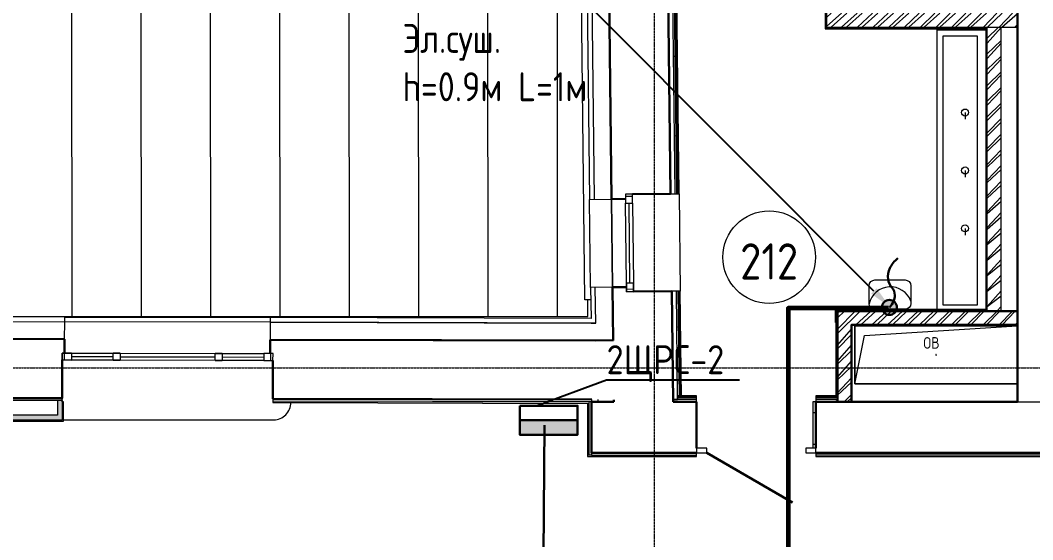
# Model space of a CAD drawing. Header units: millimetres. Extents: x -32 to 417638015, y -35 to 175284279.
# Drawn here: x 416918799 to 416927544, y 175243161 to 175247643 of the extents above; entities that cross this region are included whole.
import ezdxf
from ezdxf import colors
from ezdxf.entities.mleader import LeaderData, LeaderLine
from ezdxf.math import Vec2, Vec3

# ---------------------------------------------------------------- set-up
doc = ezdxf.new("R2010")
doc.units = ezdxf.units.MM
doc.linetypes.add('ADSK_Линия сетки', pattern=[25, 20, -2.5, 0, -2.5])
for name, color, linetype, lineweight in [('_ Окна', 7, 'Continuous', 9), ('_ЭМ_гофра', 5, 'Continuous', 60), ('_ЭМ_ТХобщее_слой', 7, 'Continuous', 30), ('Аннотация', 7, 'Continuous', 18), ('Двери', 7, 'Continuous', 9), ('Крыша', 7, 'Continuous', 9), ('Крыша штриховка', 7, 'Continuous', 9), ('Обобщенные модели', 7, 'Continuous', 18), ('Окна', 7, 'Continuous', 9), ('Оси', 253, 'Continuous', 9), ('Перекрытие', 7, 'Continuous', 18), ('Сантехника', 7, 'Continuous', 18), ('Стены внутренние', 7, 'Continuous', 18), ('Стены наружные', 7, 'Continuous', 18), ('Стены несущие', 7, 'Continuous', 30), ('Стены отделка', 7, 'Continuous', 30), ('Стены штриховка', 7, 'Continuous', 9), ('ТХ', 5, 'Continuous', 0), ('ШТРИХОВКА', 252, 'Continuous', 15), ('ЭМ_Лоток 1_2', 162, 'Continuous', 30), ('ЭО_щиты аварийного освещения', 1, 'Continuous', 30), ('ЭОМ_Кабель Быт. розеток', 5, 'Continuous', 30), ('ЭОМ_Кабельный вывод', 1, 'Continuous', 35)]:
    doc.layers.add(name, color=color, linetype=linetype, lineweight=lineweight)
doc.layers.add('_ЭМ_Надписи', color=7, linetype='Continuous')
doc.layers.add('ЭОМ_Лотки рабочие', color=5, linetype='Continuous')
doc.layers.add('Линии', color=7, linetype='Continuous', lineweight=9, true_color=0x00a600)
doc.styles.add('GOST Common', font='GOST_Common.ttf', dxfattribs={"width": 0.9, "height": 349.9999999999996})
doc.styles.add('GOST Common_5', font='GOST_Common.ttf', dxfattribs={"width": 0.9, "height": 200})
doc.styles.add('ЭОМ', font='isocpeur.ttf', dxfattribs={"width": 0.85, "height": 250})
doc.linetypes.add('Cable in the tray', pattern='A,5,[130,ltypeshp.shx,S=1,R=0,X=0,Y=0],1.5,[130,ltypeshp.shx,S=1.5,R=90,X=0,Y=-1],1,[130,ltypeshp.shx,S=1,R=0,X=0.5,Y=0],5', length=12.5)

# ---------------------------------------------------------------- blocks, each defined once
blk = doc.blocks.new('Тх 2 этаж')
at = {"layer": 'ТХ', "color": 252, "true_color": 0x939598}
blk.add_lwpolyline([(46730.19108813722, 11716.55731396354), (46989.9863523813, 11716.55731396354, -0.414213562373095), (47039.9863523813, 11666.55731396354), (47039.9863523813, 11513.69740800536, -0.414213562373095), (46989.9863523813, 11463.69740803516), (46730.19108813722, 11463.69740803516, -0.414213562373095), (46680.19108813722, 11513.69740803516), (46680.19108813722, 11666.55731396354, -0.414213562373095)], format="xyb", close=True, dxfattribs=at)
blk.add_arc((46863.25558531005, 11469.8934190718), 187.6203580277616, 19.61673463770046, 167.3478130289528, dxfattribs=at)
blk = doc.blocks.new('План 2 этажа')
h = blk.add_hatch()
h.set_pattern_fill('ANSI32', color=8, scale=10)
h.set_pattern_definition([(45, (686.3573730537319, 338.699590410115), (-67.35192090801866, 67.35192090801866), []), (45, (731.2586730537587, 338.699590410115), (-67.35192090801866, 67.35192090801866), [])])
h.paths.add_polyline_path([(42131.35737305385, 16222.28010467155), (42011.35737305379, 16222.28010467156), (42011.35737305379, 13773.87336023607), (42131.35737305385, 13773.87336023607)])
h.paths.add_polyline_path([(42271.35737305379, 16222.28010467155), (42271.35737305379, 16342.28010467157), (40626.35737305344, 16342.28010467157), (40626.35737305344, 16222.28010467162)])
h.paths.add_polyline_path([(40718.07012117148, 13283.69959040956), (40838.07012117153, 13283.69959040955), (40838.07012117153, 13653.87336023602), (42271.35737305379, 13653.87336023602), (42271.35737305379, 13773.87336023607), (40718.07012117148, 13773.87336023607)])
h.paths.add_polyline_path([(40838.07012117153, 13283.69959040955), (40718.07012117148, 13283.69959040955), (40718.07012117148, 12989.35605637158), (40838.07012117153, 12989.35605637157)])
at = {"layer": 'Крыша штриховка'}
h = blk.add_hatch(dxfattribs=at)
h.set_pattern_fill('FP_9', color=8, style=0, pattern_type=2)
h.set_pattern_definition([(270, (842.4123730537249, -16860.62240958988), (600, 3.673940397442059e-14), [])])
h.paths.add_polyline_path([(33323.74141419999, 13727.56721664619), (38561.40118747496, 13727.56721664619), (38561.40118747496, 13870.52345378857), (38536.45710307837, 13870.22959317787), (38450.57776135445, 21210.01757361862), (38450.57776135445, 21260.01757361865), (38561.40118747496, 21260.01757361865), (38561.40118747496, 21280.01757361874), (32084.06945066579, 21280.01757361874), (32132.05771873513, 21244.23041718635), (30695.26032159291, 19317.57779851179), (30795.99259297637, 19317.57779851179), (30775.17312824161, 19257.57779851176), (30650.5154397221, 19257.57779851176), (29869.54052628763, 18211.89248754696), (29870.68898579915, 18210.71753710327), (25704.64487799379, 13743.18219131012), (31635.99602022668, 13727.56721664619), (32964.78362577595, 13727.56721664619)])
h.paths.add_polyline_path([(11561.35737305373, 13740.41590899014), (11561.35737305373, 13740.52121366214), (11526.90253765561, 13740.50661536865)])
h.paths.add_polyline_path([(24101.35259341553, 13747.40304551386), (24081.95149433427, 13775.51460930358), (24089.82529589528, 13775.51460930358), (20054.74841904279, 18104.10539740284), (20056.47840156074, 18105.418891993), (20054.74841904279, 18104.41626330208), (19974.30713672895, 18230.27166646549), (19576.17915188265, 18230.27166646551), (19104.57185560354, 19591.0267576683), (18087.47824895289, 21182.33313963877), (18240.31163832342, 21280.01757361874), (11501.35737305379, 21280.01757361874), (11501.35737305379, 21221.22453347323), (11611.35737305379, 21221.22453347323), (11611.35737305379, 13801.2245334732), (11561.35737305379, 13801.2245334732), (11561.35737305379, 13780.41604760324), (23901.78231951559, 13747.92843756972)])
h.paths.add_polyline_path([(33423.96931647859, 13905.44827715147), (33421.46931647859, 13905.44827715147), (33420.91215508815, 13996.09896663118), (33403.90736204444, 13999.98019967676), (33385.21356566291, 14015.65609071476), (33375.77306504513, 14035.73118272199), (33376.46931647859, 14192.98216862268), (33379.48464731057, 14197.95965622224), (33383.16804628936, 14200.70759348193), (33394.3298871945, 14204.67011636771), (33409.36827938142, 14207.37405657918), (33426.46931647859, 14208.43301834129), (33451.46931647859, 14206.36299698904), (33464.77158981928, 14202.72078343252), (33472.38280845492, 14198.75878977624), (33474.765607793, 14196.98114279278), (33476.46931647859, 14192.98216862228), (33476.46931647859, 14033.81371124303), (33465.56089060195, 14013.16213150732), (33447.17518431653, 13999.5565600233), (33431.46931647859, 13994.83058080769), (33430.7994434975, 13905.44827715147), (33425.17522125307, 13905.44827715147)])
h.paths.add_polyline_path([(16661.35737305379, 13905.44827715147), (16656.35737305379, 13905.44827715147), (16655.80021166336, 13996.09896663129), (16638.79541861964, 13999.98019967687), (16620.10162223811, 14015.65609071486), (16610.66112162033, 14035.73118272208), (16611.35737305379, 14192.98216862257), (16614.37270388578, 14197.95965622235), (16618.05610286456, 14200.70759348203), (16629.21794376971, 14204.67011636782), (16644.25633595663, 14207.3740565793), (16661.35737305379, 14208.43301834139), (16686.35737305379, 14206.36299698914), (16699.65964639449, 14202.72078343262), (16707.27086503012, 14198.75878977635), (16709.6536643682, 14196.98114279288), (16711.35737305379, 14192.98216862278), (16711.35737305379, 14033.8137112431), (16700.44894717715, 14013.16213150743), (16682.06324089185, 13999.55656002341), (16666.35737305379, 13994.8305808078), (16665.6875000727, 13905.44827715147), (16662.65146827931, 13905.44827715147)])
at = {"layer": 'Стены внутренние', "lineweight": 9}
h = blk.add_hatch(dxfattribs=at)
h.set_pattern_fill('FP_6', color=8, style=0, pattern_type=2)
h.set_pattern_definition([(0, (686.3573730537319, 338.699590410115), (406.4, 101.6), [33.528, -271.272, 33.528, -271.272, -1625.6]), (0, (686.3573730537319, 338.699590410115), (406.4, 101.6), [-609.6, 33.528, -576.072, 33.528, -271.272, -711.2]), (0, (686.3573730537319, 338.699590410115), (406.4, 101.6), [-1524, 33.528, -169.672, 33.528, -474.472]), (120, (838.7573730537551, 389.4995904101152), (-291.1881810244989, 301.1527240979959), [33.52799999999997, -271.2719999999998, 33.52799999999997, -271.2719999999998, -1625.599999999999]), (120, (838.7573730537551, 389.4995904101152), (-291.1881810244989, 301.1527240979959), [-609.5999999999996, 33.52799999999997, -576.0719999999995, 33.52799999999997, -271.2719999999998, -711.1999999999996]), (120, (838.7573730537551, 389.4995904101152), (-291.1881810244989, 301.1527240979959), [-1523.999999999999, 33.52799999999997, -169.6719999999999, 33.52799999999997, -474.4719999999998]), (240, (889.5573730537435, 592.699590410115), (-115.2118189755009, -402.7527240979958), [33.528, -271.272, 33.528, -271.272, -1625.6]), (240, (889.5573730537435, 592.699590410115), (-115.2118189755009, -402.7527240979958), [-609.6, 33.528, -576.072, 33.528, -271.272, -711.2]), (240, (889.5573730537435, 592.699590410115), (-115.2118189755009, -402.7527240979958), [-1524, 33.528, -169.672, 33.528, -474.472])])
h.paths.add_polyline_path([(39336.45738357992, 13026.01833581656), (39351.45634278853, 13026.19503515912), (39340.62004270736, 13946.02428045258), (39325.6210834987, 13945.84758111002), (39332.79310155712, 13337.05750437975)])
h.paths.add_polyline_path([(39315.71414036048, 14786.78922740762), (39330.71309956908, 14786.96592675017), (39271.67914099095, 19798.00854820692), (39256.68018178229, 19797.83184886436), (39313.89913755993, 14940.85405061452)])
at = {"layer": 'Стены внутренние'}
for points in [[(34019.75509325165, 12834.76015200407), (34019.75509325165, 13002.13922132317), (33979.75509325165, 13002.13922132317), (33979.75509325165, 12834.76015200407)], [(33323.74141419999, 12834.76015200407), (33979.75509325165, 12834.76015200407), (33979.75509325165, 12874.76015200406), (32988.77784666483, 12874.76015200406), (32988.77784666483, 12834.76015200407)]]:
    blk.add_hatch(color=8, dxfattribs=at).paths.add_polyline_path(points)
at = {"layer": '_ Окна', "color": 8, "lineweight": 18}
for p, q in [((38945.75159317013, 14781.43071301108), (38885.75575633558, 14780.72391564094)), ((38885.75575633558, 14780.72391564094), (38886.65103300444, 14704.72918898384)), ((38946.64686983899, 14705.43598635399), (38945.75159317013, 14781.43071301108)), ((38886.65103300444, 14704.72918898384), (38946.64686983899, 14705.43598635399)), ((38894.75564284882, 14016.77692661437), (38954.75147968337, 14017.48372398452)), ((38895.65091951768, 13940.78219995728), (38894.75564284882, 14016.77692661437)), ((38954.75147968337, 14017.48372398452), (38955.64675635223, 13941.48899732743)), ((38955.64675635223, 13941.48899732743), (38895.65091951768, 13940.78219995728)), ((34021.80589462937, 13351.28501131937), (34021.96385109, 13411.28480340032)), ((34021.96385109, 13411.28480340032), (34101.96357386459, 13411.07419478614)), ((34101.96357386459, 13411.07419478614), (34101.80561740396, 13351.0744027052)), ((34461.80436988962, 13350.12666394143), (34461.96232635025, 13410.12645602237)), ((34461.96232635025, 13410.12645602237), (34521.9621184312, 13409.96849956174)), ((34521.9621184312, 13409.96849956174), (34521.80416197057, 13349.9687074808)), ((35341.80132041014, 13347.80996918554), (35341.95927687077, 13407.80976126648)), ((35341.95927687077, 13407.80976126648), (35401.95906895171, 13407.65180480586)), ((35401.95906895171, 13407.65180480586), (35401.80111249108, 13347.65201272491)), ((35761.95782143738, 13406.70406604208), (35761.79986497675, 13346.70427396114)), ((35841.95754421197, 13406.49345742791), (35761.95782143738, 13406.70406604208)), ((35841.79958775134, 13346.49366534697), (35841.95754421197, 13406.49345742791)), ((34101.80561740396, 13351.0744027052), (34021.80589462937, 13351.28501131937)), ((34521.80416197057, 13349.9687074808), (34461.80436988962, 13350.12666394143)), ((35401.80111249108, 13347.65201272491), (35341.80132041014, 13347.80996918554)), ((35761.79986497675, 13346.70427396114), (35841.79958775134, 13346.49366534697))]:
    blk.add_line(p, q, dxfattribs=at)
at = {"layer": '_ Окна', "color": 8}
for p, q in [((38945.98719229351, 14761.4321007329), (38885.99135545897, 14760.72530336275)), ((38924.7535612661, 14017.13032529945), (38916.64895142172, 14705.08258766892)), ((38955.41115722885, 13961.48760960561), (38895.4153203943, 13960.78081223546)), ((34041.80582532301, 13351.23235916583), (34041.96378178364, 13411.23215124677)), ((34101.88459563427, 13381.07429874566), (34461.88334811994, 13380.12655998188)), ((34521.88314020088, 13379.96860352125), (35341.88029864046, 13377.80986522599)), ((35821.79965705769, 13346.54631750051), (35821.95761351832, 13406.54610958145)), ((35401.8800907214, 13377.65190876536), (35761.87884320707, 13376.70417000159))]:
    blk.add_line(p, q, dxfattribs=at)
at = {"layer": 'Двери', "color": 8}
for p, q in [((39587.92272609221, 12589.35605637155), (39500.92272609221, 12589.35605637155)), ((39500.92272609221, 12589.35605637155), (39500.92272609221, 12549.35605637155)), ((39500.92272609221, 12549.35605637155), (39587.92272609221, 12549.35605637155)), ((39587.92272609221, 12549.35605637155), (39587.92272609221, 12589.35605637155)), ((40530.92272609221, 12589.35605637154), (40443.92272609221, 12589.35605637154)), ((40443.92272609221, 12589.35605637154), (40443.92272609221, 12549.35605637154)), ((40443.92272609221, 12549.35605637154), (40530.92272609221, 12549.35605637154)), ((40530.92272609221, 12549.35605637154), (40530.92272609221, 12589.35605637154))]:
    blk.add_line(p, q, dxfattribs=at)
at = {"layer": 'Двери', "color": 8, "lineweight": 30}
blk.add_line((39587.92272609221, 12549.35605637155), (40329.24047173169, 12121.35605637154), dxfattribs=at)
at = {"layer": 'Крыша', "color": 8}
for p, q in [((38561.40118747496, 13727.56721664618), (38561.40118747496, 13870.52345378857)), ((31635.99602023116, 13727.56721664618), (38561.40118747496, 13727.56721664618))]:
    blk.add_line(p, q, dxfattribs=at)
at = {"layer": 'Линии', "color": 8}
blk.add_circle((40126.77274823538, 14238.528875046), 400, dxfattribs=at)
at = {"layer": 'Обобщенные модели', "color": 8}
for p, q in [((40868.4205925464, 13145.15985037411), (40868.4205925464, 13645.15985037411)), ((40868.4205925464, 13645.15985037411), (42268.4205925464, 13645.15985037411)), ((42268.4205925464, 13645.15985037411), (40868.4205925464, 13645.15985037411)), ((40868.4205925464, 13645.15985037411), (40868.4205925464, 13145.15985037411)), ((40951.75392587973, 13561.82651704078), (42268.4205925464, 13645.15985037411)), ((42268.4205925464, 13645.15985037411), (42268.4205925464, 13145.15985037411)), ((42268.4205925464, 13145.15985037411), (42268.4205925464, 13645.15985037411)), ((40868.4205925464, 13145.15985037411), (40951.75392587973, 13561.82651704078)), ((42268.4205925464, 13145.15985037411), (40868.4205925464, 13145.15985037411)), ((40868.4205925464, 13145.15985037411), (42268.4205925464, 13145.15985037411))]:
    blk.add_line(p, q, dxfattribs=at)
for radius, start, end in [(2.500000000000002, 0, 180), (2.500000000000002, 180, 0), (2.499999999999999, 59.99999999998969, 165.0000000000325), (2.500000000000002, 194.9999999999675, 270), (2.499999999999998, 300.0000000000103, 0)]:
    blk.add_arc((41568.4205925464, 13395.15985037411), radius, start, end, dxfattribs=at)
at = {"layer": 'Окна', "color": 8}
for p, q in [((38945.75159317013, 14781.43071301108), (38885.75575633558, 14780.72391564094)), ((38885.75575633558, 14780.72391564094), (38886.65103300444, 14704.72918898384)), ((38946.64686983899, 14705.43598635399), (38945.75159317013, 14781.43071301108)), ((38894.75564284883, 14016.77692661437), (38886.65103300445, 14704.72918898384)), ((38946.64686983905, 14705.43598635399), (38954.75147968344, 14017.48372398452)), ((38894.75564284882, 14016.77692661437), (38895.65091951768, 13940.78219995728)), ((38955.64675635223, 13941.48899732743), (38954.75147968337, 14017.48372398452)), ((38895.65091951768, 13940.78219995728), (38955.64675635223, 13941.48899732743)), ((34021.96385109, 13411.28480340032), (34021.80589462937, 13351.28501131937)), ((34101.96357386459, 13411.07419478614), (34021.96385109, 13411.28480340032)), ((34101.96357386459, 13411.07419478614), (34461.96232635025, 13410.12645602237)), ((34521.9621184312, 13409.96849956174), (34461.96232635025, 13410.12645602237)), ((34521.9621184312, 13409.96849956174), (35341.95927687077, 13407.80976126648)), ((35401.95906895171, 13407.65180480586), (35341.95927687077, 13407.80976126648)), ((35401.95906895171, 13407.65180480585), (35761.95782143738, 13406.70406604207)), ((35841.95754421197, 13406.49345742791), (35761.95782143738, 13406.70406604208)), ((35841.79958775134, 13346.49366534697), (35841.95754421197, 13406.49345742791)), ((34021.80589462937, 13351.28501131937), (34101.80561740396, 13351.0744027052)), ((34461.80436988962, 13350.12666394134), (34101.80561740396, 13351.07440270511)), ((34461.80436988962, 13350.12666394143), (34521.80416197057, 13349.9687074808)), ((35341.80132041014, 13347.80996918544), (34521.80416197057, 13349.96870748071)), ((35341.80132041014, 13347.80996918554), (35401.80111249108, 13347.65201272491)), ((35761.79986497675, 13346.70427396104), (35401.80111249108, 13347.65201272481)), ((35761.79986497675, 13346.70427396114), (35841.79958775134, 13346.49366534697))]:
    blk.add_line(p, q, dxfattribs=at)
at = {"layer": 'Оси', "color": 8, "linetype": 'ADSK_Линия сетки'}
for p, q in [((39135.92272609216, -5034.859742482994), (39135.92272609222, 20199.51394995968)), ((-9428.37116507889, 13283.69959040972), (56691.21025106532, 13283.6995904095))]:
    blk.add_line(p, q, dxfattribs=at)
at = {"layer": 'Перекрытие', "color": 8}
for p, q in [((35841.49410164764, 13230.45470999157), (35841.49410164764, 13346.72403901678)), ((34021.49410164764, 13232.85038705664), (34021.49410164764, 13014.63664084834)), ((38651.35737305379, 12989.35605637157), (38651.35737305379, 13009.096032761)), ((40530.92272609222, 12989.35605637155), (40503.4205925464, 12989.35605637155)), ((40503.4205925464, 12989.35605637155), (40503.4205925464, 12589.35605637153)), ((40503.4205925464, 12899.35605637155), (40530.92272609222, 12899.35605637155)), ((34031.75509325165, 12835.55865591806), (35847.38604031515, 12835.55865591807)), ((40530.92272609222, 12622.48239974944), (40503.42059254635, 12622.48239974944))]:
    blk.add_line(p, q, dxfattribs=at)
blk.add_arc((35847.38604031515, 12983.24906129278), 147.690405374713, 270, 0.3426314047538212, dxfattribs=at)
at = {"layer": 'Сантехника', "color": 8}
for p, q in [((41579.35737305383, 13788.87336023619), (41579.35737305386, 16198.87336023619)), ((41579.35737305386, 16198.87336023619), (41999.35737305386, 16198.87336023618)), ((41629.35737305383, 13823.87336023619), (41629.35737305386, 16148.87336023619)), ((41629.35737305386, 16148.87336023619), (41924.35737305387, 16148.87336023618)), ((41924.35737305387, 16148.87336023618), (41924.35737305383, 13823.87336023618)), ((41819.35737305386, 15486.37336023618), (41819.35737305386, 15429.37336023618)), ((41819.35737305385, 14986.37336023618), (41819.35737305385, 14929.37336023618)), ((41819.35737305384, 14486.37336023618), (41819.35737305384, 14429.37336023618)), ((41924.35737305383, 13823.87336023618), (41629.35737305383, 13823.87336023619))]:
    blk.add_line(p, q, dxfattribs=at)
for centre, radius in [((41819.35737305386, 15486.37336023618), 30.0000000000001), ((41819.35737305385, 14986.37336023618), 30.00000000000003), ((41819.35737305384, 14486.37336023618), 30.00000000000002)]:
    blk.add_circle(centre, radius, dxfattribs=at)
at = {"layer": 'Стены внутренние', "color": 8}
for p, q in [((39348.72363057558, 14786.17803534726), (39358.61879375769, 13946.23631966361)), ((38775.1880476019, 13979.36582977335), (38766.2352809133, 14739.31309634427))]:
    blk.add_line(p, q, dxfattribs=at)
at = {"layer": 'Стены наружные', "color": 8}
for p, q in [((38536.45710307831, 13870.22959317785), (38450.57776135439, 21160.01757361862)), ((38585.20123095904, 13977.12763810121), (38576.24846427049, 14737.07490467213)), ((38766.23528091318, 14739.31309634427), (38775.18804760178, 13979.36582977335)), ((38586.45363377378, 13870.81859098631), (38536.45710307831, 13870.22959317785)), ((35817.66843491775, 13676.55833698187), (34042.6745858565, 13681.23121560886)), ((34042.77989016357, 13721.23107699616), (35817.77373922482, 13716.55819836917))]:
    blk.add_line(p, q, dxfattribs=at)
at = {"layer": 'Стены несущие', "color": 8}
for p, q in [((38692.59714668232, 20990.01757361862), (38766.2352809133, 14739.31309634425)), ((39209.22976925521, 20430.01757361861), (39275.72869576019, 14785.31809854693)), ((42271.35737305385, 20430.01757361861), (42271.35737305379, 13977.65985037413)), ((38885.74397637945, 14781.72384625482), (38885.75575633562, 14780.72391564091)), ((38945.75159317016, 14781.43071301106), (39275.72869576019, 14785.31809854693)), ((38766.2352809133, 14739.31309634425), (38886.22695458238, 14740.7266910846)), ((38895.17972127092, 13980.77942451365), (38775.1880476019, 13979.36582977338)), ((38775.1880476019, 13979.36582977338), (38780.61436986132, 13518.75751593772)), ((39285.6238589423, 13945.37638286324), (38955.64675635227, 13941.48899732743)), ((39285.6238589423, 13945.37638286324), (39296.88651795709, 12989.35605637157)), ((42271.35737305379, 13977.65985037413), (42271.35737305379, 12989.35605637157)), ((40703.07012117153, 13788.87336023605), (40703.07012117153, 13673.87336023609)), ((40718.07012117148, 13773.87336023607), (40718.07012117148, 12989.35605637157)), ((42271.35737305379, 13773.87336023607), (40718.07012117148, 13773.87336023607)), ((34042.27969470486, 13531.23173540768), (32967.28341992176, 13534.06178866068)), ((32967.28341992176, 13534.06178865957), (34037.27971203165, 13531.24489844492)), ((34041.96378178365, 13411.23215124677), (34042.27969470486, 13531.23173540768)), ((35817.27354376658, 13526.55885678072), (35816.9576308449, 13406.55927261981)), ((38780.61436986132, 13518.75751593772), (35817.27354376658, 13526.55885678072)), ((35817.27354376612, 13526.55885677961), (38630.59930861887, 13519.15244810711)), ((34020.93713409547, 13021.28615487323), (34021.80589462927, 13351.2850113194)), ((35841.79958775121, 13346.49366534694), (35840.930827217, 13016.49480890075)), ((32987.94071376906, 13024.00563860375), (34020.93713409547, 13021.28615487323)), ((34020.93713409558, 13021.28615487337), (32987.94071376871, 13024.00563860389)), ((35840.930827217, 13016.49480890075), (35840.93082721747, 13016.49480890089)), ((38596.30771809164, 13009.24095740751), (35840.93082721747, 13016.49480890089)), ((38786.85112859518, 12989.35605637157), (38593.4205925464, 12989.35605637157)), ((38593.4205925464, 12989.35605637157), (38593.4205925464, 12549.35605637153)), ((38786.62277155928, 13008.73993080039), (38786.85112859518, 12989.35605637157)), ((39296.88651795709, 12989.35605637157), (39500.92272609222, 12989.35605637157)), ((39500.92272609222, 12589.35605637155), (39500.92272609222, 12989.35605637157)), ((40530.92272609222, 12989.35605637157), (40737.23192124517, 12989.35605637157)), ((40530.92272609222, 12989.35605637157), (40530.92272609222, 12589.35605637154)), ((42271.35737305379, 12989.3560563715), (40737.23192124517, 12989.35605637157)), ((38593.4205925464, 12549.35605637153), (39500.92272609222, 12549.35605637153)), ((40530.92272609222, 12549.35605637153), (43058.4205925464, 12549.35605637153))]:
    blk.add_line(p, q, dxfattribs=at)
blk.add_lwpolyline([(40838.07012117153, 12989.35605637157), (40838.07012117153, 13653.87336023602), (42271.35737305379, 13653.87336023602)], dxfattribs=at)
at = {"layer": 'Стены отделка', "color": 8, "lineweight": 9}
for p, q in [((38500.58123089967, 21160.01757361862), (38576.24846427049, 14737.07490467216)), ((38766.23528091318, 14739.31309634425), (38692.59714668221, 20990.01757361862)), ((39348.72363057558, 14786.17803534726), (39290.5166167866, 19727.02621814117)), ((40611.35737305344, 16357.28010467158), (40611.35737305344, 16207.28010467159)), ((40626.35737305344, 16222.28010467164), (40626.35737305344, 16342.2801046716)), ((40611.35737305344, 16207.28010467157), (41999.35737305379, 16207.28010467156)), ((40626.35737305344, 16222.28010467162), (42271.35737305379, 16222.28010467155)), ((41999.35737305379, 16222.28010467175), (41999.35737305379, 13788.87336023619)), ((42011.35737305379, 13773.8733602362), (42011.35737305379, 16222.28010467175)), ((42131.35737305385, 13773.87336023607), (42131.35737305385, 16222.28010467155)), ((39275.72869576025, 14785.31809854693), (39348.72363057558, 14786.17803534726)), ((39315.72592031659, 14785.78929679369), (39315.71414036036, 14786.7892274076)), ((38576.24846427049, 14737.07490467216), (38766.23528091318, 14739.31309634425)), ((38616.23390887066, 14738.54603353284), (38616.24568882684, 14737.54610291892)), ((38775.18804760178, 13979.36582977338), (38585.20123095904, 13977.12763810122)), ((38585.20123095904, 13977.12763810122), (38588.35686812561, 13709.26431467813)), ((38780.6143698612, 13518.75751593661), (38775.18804760178, 13979.36582977338)), ((39358.61879375769, 13946.23631966363), (39285.6238589423, 13945.37638286324)), ((39369.45509383886, 13026.4070743701), (39358.61879375769, 13946.23631966363)), ((40703.07012117153, 13788.87336023605), (42011.35737305379, 13788.87336023605)), ((32964.6783214687, 13684.06916668484), (34042.67458585586, 13681.23121560893)), ((34037.77990748914, 13721.24424003453), (32967.78361538018, 13724.06113024911)), ((34037.67460318306, 13681.24437864721), (34042.67458585551, 13681.23121560886)), ((34042.77989016357, 13721.23107699616), (34037.77990749013, 13721.24424003453)), ((34042.27969470469, 13531.23173540657), (34042.67458585586, 13681.23121560893)), ((34042.67458585551, 13681.23121560886), (34042.77989016392, 13721.23107699618)), ((35817.6684349181, 13676.55833698197), (35817.27354376612, 13526.55885677961)), ((35817.77373922477, 13716.55819836915), (35817.66843491798, 13676.5583369819)), ((35817.66843491798, 13676.5583369819), (38588.82811531762, 13669.26293545166)), ((38628.8321316489, 13669.15762020632), (35817.6684349181, 13676.55833698197)), ((38588.35686812561, 13709.26431467813), (35817.77373922482, 13716.55819836917)), ((38588.82811531762, 13669.26293545166), (38588.8349070925, 13668.68642195956)), ((38588.8349070925, 13668.68642195956), (38628.8321316489, 13669.15762020632)), ((40703.07012117153, 13673.87336023609), (40703.07012117153, 13042.35605637158)), ((34037.27971203165, 13531.24489844492), (34042.27969470469, 13531.23173540657)), ((38630.59930861887, 13519.15244810711), (38780.6143698612, 13518.75751593661)), ((39500.92272609222, 13042.35605637158), (39336.65367812151, 13042.35605637158)), ((39336.65367812151, 13042.35605637158), (39336.65367812151, 13009.35605637157)), ((39500.92272609222, 12989.35605637157), (39500.92272609222, 13042.35605637158)), ((40530.92272609222, 13042.35605637158), (40530.92272609222, 12989.35605637157)), ((40703.07012117153, 13042.35605637158), (40530.92272609222, 13042.35605637158)), ((34020.88448194216, 13001.28622417971), (32988.77784666477, 13004.00336544714)), ((33979.75509325159, 13002.13922132316), (33979.75509325165, 12874.76015200404)), ((34019.75509325165, 13002.13922132316), (33979.75509325159, 13002.13922132316)), ((34019.75509325165, 13002.13922132316), (34019.75509325165, 12834.76015200412)), ((34020.85289065063, 12989.28626576348), (34020.93713409558, 13021.28615487337)), ((34031.75509325165, 12989.25756444181), (34020.85289065063, 12989.28626576355)), ((34031.75509325165, 12824.76015200409), (34031.75509325165, 12989.25756444181)), ((35840.93082721747, 13016.49480890089), (35840.84658377251, 12984.49491979106)), ((35840.84658377251, 12984.49491979106), (38559.22538559488, 12977.33847008851)), ((38596.25506593811, 12989.24102671392), (35840.87817506492, 12996.49487820723)), ((38559.22538559488, 12977.33847008851), (38559.22538559488, 12519.35605637158)), ((38571.22538559488, 12529.35605637154), (38571.22538559488, 12989.30692027089)), ((38591.22538559488, 12989.25426793361), (38571.22538559488, 12989.25426793361)), ((38591.22538559488, 12529.35605637154), (38591.22538559488, 12989.25426793361)), ((38596.25506593811, 12989.24102671392), (38596.30771809164, 13009.24095740751)), ((39296.6509024853, 13009.35605637157), (39336.64812704164, 13009.82725461833)), ((39336.65367812151, 13009.35605637157), (39296.88651795709, 13009.35605637157)), ((39296.88651795709, 13009.35605637157), (39296.88651795709, 12989.35605637157)), ((39336.45738357987, 13026.01833581654), (39369.45509383886, 13026.4070743701)), ((39336.64812704164, 13009.82725461833), (39336.45738357981, 13026.01833581647)), ((40703.07012117153, 13009.35605637157), (40718.07012117148, 13009.35605637157)), ((33979.75509325159, 12874.76015200404), (33028.77784666477, 12874.76015200404)), ((32978.77784666477, 12822.76015200412), (34029.75509325159, 12822.76015200412)), ((32988.77784666477, 12834.76015200405), (34019.75509325165, 12834.76015200405)), ((38561.22538559488, 12517.35605637154), (39500.92272609222, 12517.35605637154)), ((38593.4205925464, 12529.35605637154), (38571.22538559488, 12529.35605637154)), ((38593.4205925464, 12549.35605637153), (38593.4205925464, 12529.35605637154)), ((39500.92272609222, 12517.35605637154), (39500.92272609222, 12549.35605637153)), ((40530.92272609222, 12549.35605637153), (40530.92272609222, 12517.35605637154)), ((40530.92272609222, 12517.35605637154), (43528.4205925464, 12517.35605637154))]:
    blk.add_line(p, q, dxfattribs=at)
at = {"layer": 'Стены штриховка', "color": 8}
for p, q in [((38542.58673804638, 20990.01757361862), (38616.23390887066, 14738.54603353284)), ((39315.71414036036, 14786.7892274076), (39257.51432688674, 19727.02621814117)), ((39330.72487952519, 14785.96599613618), (39272.51536775037, 19727.02621814117)), ((39339.72425505042, 14786.07201574172), (39281.51599226845, 19727.02621814117)), ((40620.35737305344, 16348.28010467156), (40620.35737305344, 16216.28010467161)), ((40620.35737305344, 16216.28010467158), (41999.35737305379, 16216.28010467158)), ((42005.35737305379, 16222.28010467175), (42005.35737305379, 13788.87336023619)), ((38628.8321316489, 13669.15762020632), (38625.19845551543, 13977.59883634798)), ((39336.45738357981, 13026.01833581647), (39325.6210834987, 13945.84758111)), ((39351.45634278847, 13026.1950351591), (39340.62004270731, 13946.02428045256)), ((39360.45571831363, 13026.30105476457), (39349.61941823247, 13946.1303000581)), ((40712.07012117148, 13779.87336023603), (40712.07012117148, 13033.35605637156)), ((42011.35737305379, 13779.87336023603), (40712.07012117142, 13779.87336023603)), ((39500.92272609228, 13033.35605637156), (39336.65367812151, 13033.35605637156)), ((40712.07012117148, 13033.35605637156), (40530.92272609216, 13033.35605637156)), ((34029.75509325165, 12989.26282967542), (34029.75509325159, 12822.76015200412)), ((35840.85184898792, 12986.4949128604), (38561.22538559488, 12979.33321178556)), ((38561.22538559488, 12979.33321178556), (38561.22538559488, 12517.35605637154)), ((39500.92272609228, 13024.35605637155), (39336.65367812151, 13024.35605637155)), ((39500.92272609222, 13009.35605637157), (39336.65367812151, 13009.35605637157)), ((40718.07012117148, 13024.35605637155), (40530.92272609216, 13024.35605637155)), ((40703.07012117153, 13009.35605637157), (40530.92272609222, 13009.35605637157)), ((42271.35737305379, 12989.35605637157), (42651.35737305379, 12989.35605637157)), ((34031.75509325165, 12824.76015200409), (32976.77784666477, 12824.76015200409)), ((34029.75509325159, 12822.76015200412), (34031.75509325165, 12822.76015200412)), ((34031.75509325165, 12822.76015200412), (34031.75509325165, 12824.76015200409)), ((38559.22538559488, 12519.35605637158), (39500.92272609216, 12519.35605637151)), ((38559.22538559488, 12519.35605637158), (38559.22538559488, 12517.35605637154)), ((38559.22538559488, 12517.35605637154), (38561.22538559488, 12517.35605637154)), ((38593.4205925464, 12529.35605637154), (39500.92272609222, 12529.35605637154)), ((43488.4205925464, 12529.35605637154), (40530.92272609222, 12529.35605637154)), ((40530.92272609222, 12519.35605637158), (43528.4205925464, 12519.35605637151))]:
    blk.add_line(p, q, dxfattribs=at)
at = {"layer": 'ЭОМ_Лотки рабочие'}
blk.add_blockref('Тх 2 этаж', (-5689.424382357276, 2325.175952200887), dxfattribs=at)
at = {"layer": 'Аннотация', "color": 8, "lineweight": 9, "insert": (40126.77274823538, 14201.58075478772), "char_height": 312.5000000000001, "width": 520.2111192702771, "attachment_point": 5, "line_spacing_factor": 1.022765581104984, "style": 'GOST Common'}
blk.add_mtext('212', dxfattribs=at)
at = {"layer": 'Аннотация', "color": 8, "insert": (41459.17489674792, 13548.74817714906), "char_height": 100, "width": 156.348, "attachment_point": 1, "line_spacing_factor": 1.022765581104984, "style": 'GOST Common_5'}
blk.add_mtext('\\pxt3.6,7.2,10.8,14.4,18,21.6,25.2,28.8,32.4,36,39.6,43.2,46.8,50.4,54,57.6,61.2,64.8,68.4,72,75.6,79.2,82.8,86.4,90,93.6,97.2,100.8,104.4,108,111.6,115.2;{ОВ}', dxfattribs=at)
blk = doc.blocks.new('_ЭМ_ТХ2_2ЭТАЖнов')
at = {"layer": 'ТХ', "color": 252, "true_color": 0x939598}
blk.add_lwpolyline([(46854.84397968819, 13708.03367575472), (47114.63924393227, 13708.03367575472, -0.414213562373095), (47164.63924393227, 13658.03367575472), (47164.63924393227, 13505.17376979654, -0.414213562373095), (47114.63924393227, 13455.17376982635), (46854.84397968819, 13455.17376982635, -0.414213562373095), (46804.84397968819, 13505.17376982635), (46804.84397968819, 13658.03367575472, -0.414213562373095)], format="xyb", close=True, dxfattribs=at)
blk.add_arc((46987.90847686102, 13461.36978086298), 187.6203580277616, 19.61673463656419, 167.3478130293948, dxfattribs=at)
blk = doc.blocks.new('*U766')
at = {"lineweight": -2}
h = blk.add_hatch(color=0, dxfattribs=at)
h.dxf.hatch_style = 1
edge = h.paths.add_edge_path()
edge.add_arc((0, 0), 65, 0, 360)
at = {"color": 0, "lineweight": -2}
blk.add_lwpolyline([(0, 0, -0.08936249028699324), (-35.98325613306745, 53.07232554033317, -0.1054592248489479), (-47.20718189080701, 106.4068286368642, -0.1873399643475958), (-22.09304697943158, 170.5640870948577, 0.1592570552632497), (11.20267207651065, 243.6189759497722, 0.1381598355351745), (-4.402666631576629, 338.6224664791528, 0.1214254163346998), (-72.91016581364596, 423.5033982149758)], format="xyb", dxfattribs=at)
blk.add_circle((0, 0), 65, dxfattribs=at)
at = {"color": 7, "style": 'GOST Common', "width": 0.9}
blk.add_attdef('ОБОРУДОВАНИЕ', (25.45192302420901, 114.7032888709673), '', height=250, dxfattribs=at)
blk = doc.blocks.new('*U1098')
blk.add_hatch(color=0).paths.add_polyline_path([(1.49624074189308, 299.9962687495334), (-1.49624074189308, -299.9962687495334), (-151.4943751166598, -299.2481483785869), (-148.5018936328736, 300.74438912048)])
at = {"color": 0}
for points in [[(151.4943751166598, 299.2481483785869), (148.5018936328736, -300.74438912048), (-151.4943751166598, -299.2481483785869), (-148.5018936328736, 300.74438912048)], [(1.49624074189308, 299.9962687495334), (-1.49624074189308, -299.9962687495334), (-151.4943751166598, -299.2481483785869), (-148.5018936328736, 300.74438912048)]]:
    blk.add_lwpolyline(points, close=True, dxfattribs=at)

msp = doc.modelspace()

# ---------------------------------------------------------------- block references
at = {"layer": 'ШТРИХОВКА'}
msp.add_blockref('План 2 этажа', (416885140.0062945, 175231360.8653707), dxfattribs=at)

# ---------------------------------------------------------------- next in the draw order: linework, layer by layer
at = {"layer": '_ЭМ_гофра', "linetype": 'ByBlock', "elevation": 128.5292663053444}
msp.add_lwpolyline([(416926297.827651, 175245158.3740726), (416925430.1429614, 175245158.3740726), (416925430.1429614, 175241535.2944958)], dxfattribs=at)
at = {"layer": 'ЭМ_Лоток 1_2', "linetype": 'Cable in the tray', "ltscale": 50}
msp.add_lwpolyline([(416923325.7427783, 175244150.8758403), (416923307.8689839, 175241535.2944958)], dxfattribs=at)

# ---------------------------------------------------------------- next in the draw order: block references
at = {"layer": '_ЭМ_ТХобщее_слой', "lineweight": 50}
msp.add_blockref('_ЭМ_ТХ2_2ЭТАЖнов', (416879325.9290206, 175231694.5649611), dxfattribs=at)
at = {"layer": 'ЭО_щиты аварийного освещения', "color": 5, "xscale": 0.8333503333103639, "yscale": 0.8333503333103639, "zscale": 0.8333503333103639, "rotation": 90.28576211687643}
msp.add_blockref('*U1098', (416923362.2624623, 175244192.8845084), dxfattribs=at)
at = {"layer": 'ЭОМ_Кабельный вывод', "lineweight": 30, "xscale": -1}
msp.add_blockref('*U766', (416926305.4788759, 175245165.7537617, 128.5292663053444), dxfattribs=at)

# ---------------------------------------------------------------- next in the draw order: leaders
at = {"layer": '_ЭМ_Надписи', "color": 7, "ltscale": 5}
ml = msp.add_multileader_mtext('Standard', dxfattribs=at)
ml.set_content('{\\fGOST Common|b0|i0|c204|p34;\\W0.9;\\C256;2ЩРС-2\\fISOCPEUR|b0|i0|c204|p34;\\W0.85; Гр.9 Эл.суш.\\P\\fGOST Common|b0|i0|c0|p34;\\W0.9;h=\\fGOST Common|b0|i0|c204|p34;0\\fGOST Common|b0|i0|c0|p34;.\\fGOST Common|b0|i0|c204|p34;9м \\fGOST Common|b0|i0|c0|p34;L=1\\fGOST Common|b0|i0|c204|p34;м}', color=1, style='ЭОМ')
ml.set_leader_properties()
ml.build(insert=Vec2(0, 0))
ml.multileader.update_dxf_attribs({"text_left_attachment_type": 6, "text_right_attachment_type": 6, "dogleg_length": 0, "arrow_head_size": 200})
ctx = ml.context
ctx.base_point, ctx.char_height, ctx.arrow_head_size, ctx.landing_gap_size, ctx.plane_origin = Vec3(416922100.7333246, 175247728.2099462), 250, 200, 0, Vec3(416901427.2806903, 175260944.6829844)
ctx.left_attachment, ctx.right_attachment = 6, 6
notes = []
notes.append((ctx, [(1, (1, 1, 0), (416923751.9833246, 175247728.2099462), (-1, 0), 0, [(0, [(416926312.9927413, 175245165.7537617)], 0, [])])]))
ctx.mtext.insert, ctx.mtext.width, ctx.mtext.defined_height, ctx.mtext.flow_direction = Vec3(416922100.7333246, 175248028.2099462), 2073.809115969734, 545.6159617257083, 5
at = {"layer": 'ЭОМ_Кабель Быт. розеток', "color": 7, "lineweight": 0}
ml = msp.add_multileader_mtext('Standard', dxfattribs=at)
ml.set_content('2ЩРС-2', color=7, style='GOST Common')
ml.set_leader_properties()
ml.build(insert=Vec2(0, 0))
ml.multileader.update_dxf_attribs({"text_left_attachment_type": 5, "text_right_attachment_type": 6, "dogleg_length": 0.36, "arrow_head_size": 0.18})
ctx = ml.context
ctx.base_point, ctx.char_height, ctx.arrow_head_size, ctx.landing_gap_size, ctx.plane_origin = Vec3(416923863.1519725, 175244539.7449601), 250, 0.18, 0.09, Vec3(416923255.6091689, 175244317.8870584)
ctx.left_attachment, ctx.right_attachment = 5, 6
notes.append((ctx, [(0, (1, 1, 0), (416923862.7919725, 175244539.7449601), (1, 0), 0.36, [(0, [(416923255.6091689, 175244317.8870584)], 0, [])])]))
ctx.mtext.insert, ctx.mtext.flow_direction = Vec3(416923863.2419725, 175244839.7449601), 5
for ctx, leaders in notes:
    for number, flags, end, landing, length, lines in leaders:
        leader = LeaderData()
        leader.index, (leader.has_last_leader_line, leader.has_dogleg_vector, leader.attachment_direction) = number, flags
        leader.last_leader_point, leader.dogleg_vector, leader.dogleg_length = Vec3(end), Vec3(landing), length
        for number, points, colour, breaks in lines:
            line = LeaderLine()
            line.index, line.vertices, line.color, line.breaks = number, Vec3.list(points), colors.encode_raw_color(colour), breaks
            leader.lines.append(line)
        ctx.leaders.append(leader)

doc.saveas('drawing.dxf')
